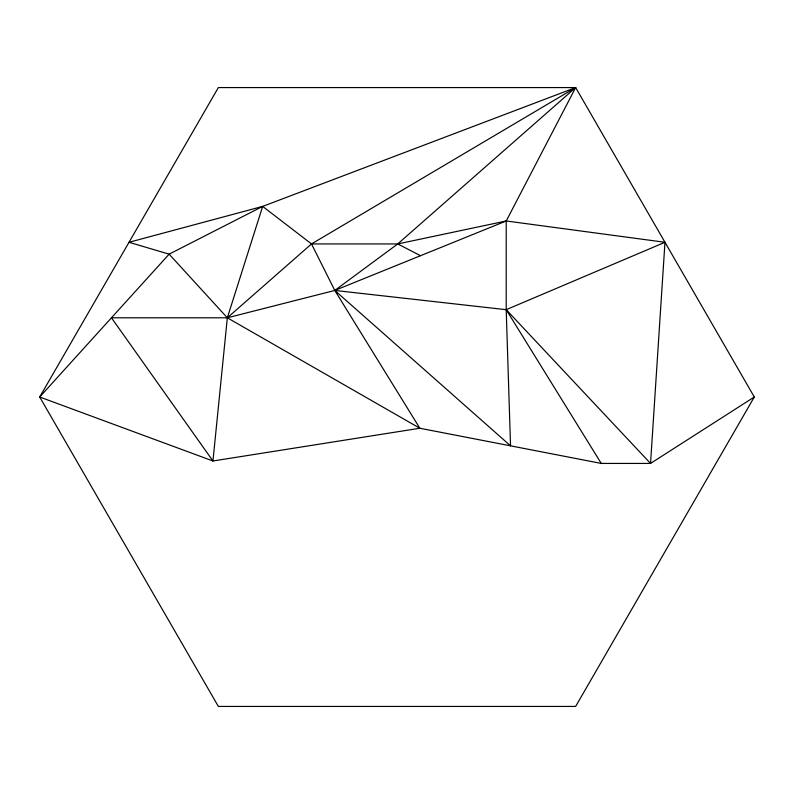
<?xml version="1.0" encoding="UTF-8"?>
<svg xmlns="http://www.w3.org/2000/svg" width="794" height="794" viewBox="0 0 794 794"><rect width="100%" height="100%" fill="white"/><g stroke="black" fill="none" stroke-linecap="round" stroke-linejoin="round"><path stroke-width="1.19" d="M262.655 206.4L227.332 317.798L212.951 460.996L111.468 317.798L227.332 317.798L334.79 290.435L419.828 428.244L212.951 460.996L39.7 397L169.132 254.159L262.655 206.4L575.65 87.568L506.225 220.98L506.205 309.69L510.542 445.841L334.79 290.435L311.496 243.937L262.655 206.4L129.025 242.289L169.132 254.159L227.332 317.798L419.828 428.244L601.256 463.428L650.534 463.428L754.3 397L575.65 87.568L218.35 87.568L39.7 397L218.35 706.432L575.65 706.432L754.3 397M311.496 243.937L397.744 243.937L506.225 220.98L664.975 242.289L650.534 463.428L506.205 309.69L334.79 290.435L397.744 243.937L575.65 87.568L311.496 243.937L227.332 317.798M664.975 242.289L506.205 309.69L601.256 463.428M334.79 290.435L506.225 220.98M397.744 243.937L420.512 255.708"/></g></svg>
